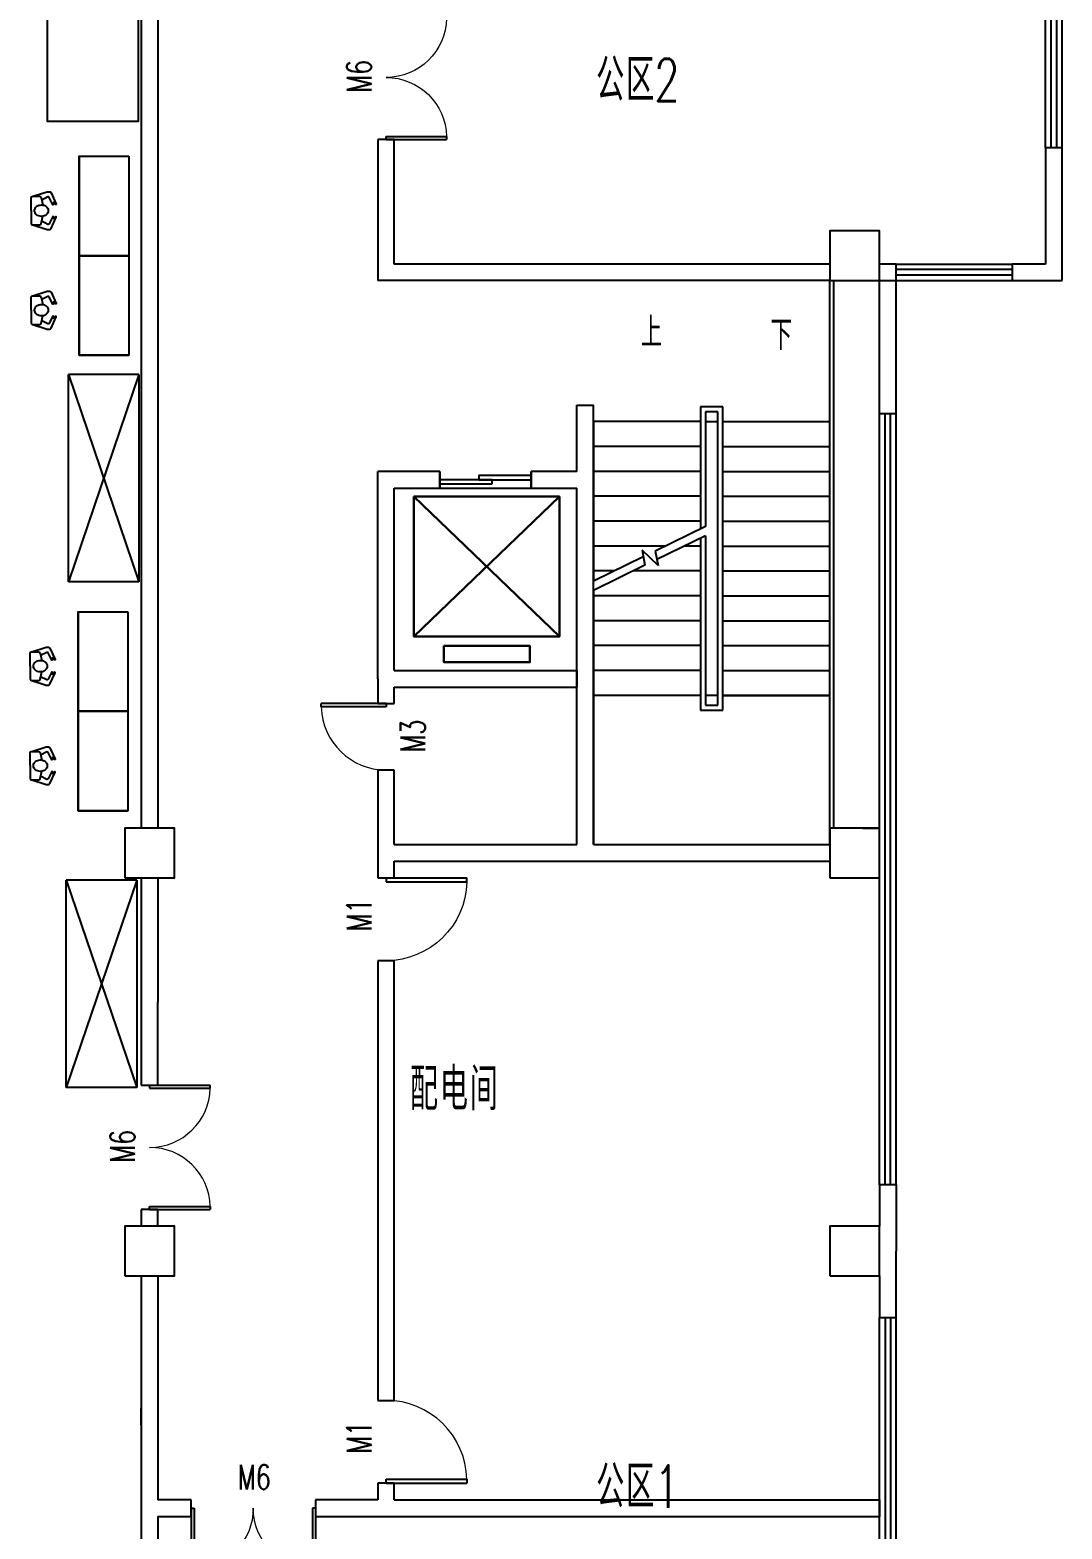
# Model space of a CAD drawing. Extents: x 539033 to 804858, y 468425 to 1263560.
# Drawn here: x 769162 to 781604, y 488088 to 506162 of the extents above; entities that cross this region are included whole.
import ezdxf

# ---------------------------------------------------------------- set-up
doc = ezdxf.new("R2010")
doc.units = 0
doc.header["$LTSCALE"] = 1000
doc.header["$MEASUREMENT"] = 0
for name, pattern in [('3', [5, 2.5, -1.25, 0, -1.25]), ('DASH', [0.35, 0.25, -0.1]), ('DASHED', [0.75, 0.5, -0.25])]:
    doc.linetypes.add(name, pattern=pattern)
doc.layers.get('0').update_dxf_attribs({"linetype": 'CONTINUOUS'})
for name, color, linetype in [('11', 230, 'CONTINUOUS'), ('5剖面线层', 2, 'CONTINUOUS'), ('C', 1, 'CONTINUOUS'), ('COLUMN', 9, 'CONTINUOUS'), ('DIM', 6, 'CONTINUOUS'), ('L2', 7, 'CONTINUOUS'), ('LVTRY', 6, 'CONTINUOUS'), ('PUB_DIM', 3, 'CONTINUOUS'), ('PUB_TEXT', 7, 'CONTINUOUS'), ('STAIR', 2, 'CONTINUOUS'), ('WALL', 9, 'CONTINUOUS'), ('WALL-MOVE', 6, 'CONTINUOUS'), ('WINDOW', 4, 'CONTINUOUS'), ('WINDOW_TEXT', 7, 'CONTINUOUS'), ('流水线', 4, 'CONTINUOUS')]:
    doc.layers.add(name, color=color, linetype=linetype)
doc.layers.add('7', color=7, linetype='3', lineweight=9)
doc.styles.add('_TCH_DIM', font='SIMPLEX', dxfattribs={"bigfont": 'GBCBIG'})
doc.styles.add('_TCH_WINDOW', font='SIMPLEX', dxfattribs={"bigfont": 'GBCBIG'})
doc.styles.get("Standard").update_dxf_attribs({"font": 'txt.shx', "width": 0.7, "height": 500, "bigfont": 'hzdx.shx'})

# ---------------------------------------------------------------- blocks, each defined once
blk = doc.blocks.new('$DorLib2D$00000002')
for p, q in [((-0.5, 0), (-0.5, 0.4875)), ((-0.475, 0.4875), (-0.5, 0.4875)), ((-0.475, 0), (-0.475, 0.4875)), ((0.475, 0), (0.475, 0.4875)), ((0.475, 0.4875), (0.5, 0.4875)), ((0.5, 0), (0.5, 0.4875)), ((-0.5, 0), (-0.475, 0)), ((0.5, 0), (0.475, 0))]:
    blk.add_line(p, q)
at = {"lineweight": 13}
for centre, start, end in [((-0.4875, 0), 0, 88.53072), ((0.4875, 0), 91.46928, 180)]:
    blk.add_arc(centre, 0.4875, start, end, dxfattribs=at)
blk = doc.blocks.new('$TCHSYS$DOOR2D')
for p, q in [((0.45, 0.975), (0.5, 0.975)), ((0.45, 0), (0.45, 0.975)), ((0.5, 0), (0.5, 0.975)), ((0.5, 0), (0.45, 0))]:
    blk.add_line(p, q)
at = {"lineweight": 13}
blk.add_arc((0.475, 0), 0.975, 91.4693, 180, dxfattribs=at)
blk = doc.blocks.new('$DorLib2D$00000001')
for p, q in [((0.45, 0.975), (0.5, 0.975)), ((0.45, 0), (0.45, 0.975)), ((0.5, 0), (0.5, 0.975)), ((0.5, 0), (0.45, 0))]:
    blk.add_line(p, q)
at = {"lineweight": 13}
blk.add_arc((0.475, 0), 0.975, 91.4693, 180, dxfattribs=at)
blk = doc.blocks.new('_FZHK')
blk.add_lwpolyline([(-0.5, -0.5), (0.5, -0.5), (0.5, 0.5), (-0.5, 0.5)], close=True)
blk = doc.blocks.new('$TCHSYS$WIN2D')
for p, q in [((-0.5, 0.5), (0.5, 0.5)), ((0.5, 0.1667), (-0.5, 0.1667)), ((0.5, -0.1667), (-0.5, -0.1667)), ((-0.5, -0.5), (0.5, -0.5))]:
    blk.add_line(p, q)
blk = doc.blocks.new('工位')
at = {"layer": '11', "color": 230}
for points in [[(-208, -155), (-275, 53), (-275, 87, -0.294108), (-260, 110), (-96, 185, -0.446254), (-90, 182), (-90, 180, -0.364113), (-93, 170), (-119, 156), (-116, 144), (-95, 147, -0.368169), (-86, 141), (-85, 137), (-191, 82, 0.280456), (-200, 67), (-200, 63), (-154, -26)], [(208, -155), (275, 53), (275, 87, 0.294108), (260, 110), (96, 185, 0.446254), (90, 182), (90, 180, 0.364113), (93, 170), (119, 156), (116, 144), (95, 147, 0.368169), (86, 141), (85, 137), (191, 82, -0.280456), (200, 67), (200, 63), (154, -26)], [(0, -180), (-183, -180, -0.414214), (-208, -155), (-208, -58, -0.350404), (-189, -34), (-82, -10)], [(0, -180), (183, -180, 0.414214), (208, -155), (208, -58, 0.350404), (189, -34), (82, -10)]]:
    blk.add_lwpolyline(points, format="xyb", dxfattribs=at)
blk.add_lwpolyline([(0, 70, 0.115836), (-31, 63, 0.104065), (-59, 41, 0.09084), (-77, 9, 0.083285), (-83, -30, 0.083285), (-77, -69, 0.09084), (-59, -101, 0.104065), (-31, -123, 0.115836), (0, -130, 0.115836), (31, -123, 0.104065), (59, -101, 0.09084), (77, -69, 0.083285), (83, -30, 0.083285), (77, 9, 0.09084), (59, 41, 0.104065), (31, 63, 0.115836)], format="xyb", close=True, dxfattribs=at)
blk = doc.blocks.new('A$C048B24C4')
blk.add_blockref('工位', (275, 180))
blk = doc.blocks.new('555')
at = {"xscale": -1, "rotation": 180}
blk.add_blockref('A$C048B24C4', (-275, 250), dxfattribs=at)
blk = doc.blocks.new('A$C2E7C497D')
at = {"xscale": -1}
blk.add_blockref('555', (275, 115), dxfattribs=at)
blk = doc.blocks.new('A$C64297987')
at = {"layer": '流水线', "linetype": 'DASHED', "rotation": 180}
blk.add_blockref('A$C2E7C497D', (550, 365), dxfattribs=at)
blk = doc.blocks.new('A$C1BEA0190')
at = {"layer": '流水线', "linetype": 'DASHED'}
blk.add_blockref('A$C64297987', (0, 0), dxfattribs=at)
blk = doc.blocks.new('A$C31781135')
at = {"layer": 'C', "color": 7, "linetype": 'Continuous', "xscale": -0.6, "yscale": 0.6, "zscale": 0.6, "rotation": 180}
blk.add_blockref('A$C1BEA0190', (0, 219), dxfattribs=at)
blk = doc.blocks.new('A$C5F623BC8')
at = {"layer": 'DIM', "linetype": 'Continuous', "xscale": 3.6, "yscale": 3.6, "zscale": 3.6}
blk.add_blockref('A$C31781135', (0, 0), dxfattribs=at)
blk = doc.blocks.new('A$C3CBE0720')
at = {"layer": '7', "linetype": 'Continuous', "xscale": -0.384, "yscale": 0.384, "zscale": 0.384, "rotation": 180}
blk.add_blockref('A$C5F623BC8', (0, 303), dxfattribs=at)
blk = doc.blocks.new('A$C55651892')
at = {"linetype": 'ByBlock'}
blk.add_blockref('A$C3CBE0720', (0, 0), dxfattribs=at)
blk = doc.blocks.new('A$C458E0670')
at = {"linetype": 'ByBlock', "xscale": -1}
blk.add_blockref('A$C55651892', (456, 0), dxfattribs=at)
blk = doc.blocks.new('0')
at = {"layer": 'L2', "rotation": 90}
blk.add_blockref('A$C458E0670', (-163, -202), dxfattribs=at)
blk = doc.blocks.new('A$C0F10309A')
at = {"color": 5, "linetype": 'DASHED', "xscale": -1, "rotation": 270}
blk.add_blockref('0', (202, 466), dxfattribs=at)
blk = doc.blocks.new('A$C226D065B')
at = {"xscale": -1, "rotation": 180}
blk.add_blockref('A$C0F10309A', (0, 303), dxfattribs=at)
blk = doc.blocks.new('zw$747')
at = {"color": 0, "linetype": 'Continuous', "lineweight": 25, "ltscale": 100}
for p, q in [((0, 0), (0, 2500)), ((850, 2500), (0, 0)), ((0, 0), (0, 2500)), ((0, 2500), (850, 0)), ((850, 2500), (0, 2500)), ((850, 2500), (850, 0)), ((850, 0), (0, 0))]:
    blk.add_line(p, q, dxfattribs=at)

msp = doc.modelspace()

# ---------------------------------------------------------------- linework, layer by layer
at = {"ltscale": 100}
for p, q in [((778803.9, 496539.3), (778803.9, 503139.3)), ((778853.9, 496539.3), (778853.9, 503139.3))]:
    msp.add_line(p, q, dxfattribs=at)
at = {"color": 3, "linetype": 'Continuous', "ltscale": 100}
msp.add_line((776303.9, 488439.3), (777903.9, 488439.3), dxfattribs=at)
at = {"layer": '5剖面线层', "color": 1, "lineweight": 25, "ltscale": 100}
for p, q in [((769755, 504639), (769755, 503439)), ((769755, 503439), (770355, 503439)), ((769755, 503439), (769755, 502239)), ((769755, 502239), (770355, 502239)), ((769742, 499147), (769742, 497947)), ((769742, 497947), (770342, 497947)), ((769742, 497947), (769742, 496747)), ((769742, 496747), (770342, 496747))]:
    msp.add_line(p, q, dxfattribs=at)
at = {"layer": '5剖面线层', "color": 6, "lineweight": 25, "ltscale": 100}
msp.add_lwpolyline([(769374.7, 508771.6), (770464.4, 508771.6), (770464.4, 505056.5), (769374.7, 505056.5)], close=True, dxfattribs=at)
at = {"layer": '5剖面线层', "color": 1, "lineweight": 25, "ltscale": 100}
for points in [[(770355, 504639), (770355, 503439), (769755, 503439), (769755, 504639)], [(770355, 503439), (770355, 502239), (769755, 502239), (769755, 503439)], [(770342, 499147), (770342, 497947), (769742, 497947), (769742, 499147)], [(770342, 497947), (770342, 496747), (769742, 496747), (769742, 497947)]]:
    msp.add_lwpolyline(points, close=True, dxfattribs=at)
at = {"layer": 'LVTRY', "lineweight": 30}
for p, q in [((775544.4, 500536.6), (773791.1, 498847.9)), ((773791.1, 500536.6), (775544.4, 498847.9))]:
    msp.add_line(p, q, dxfattribs=at)
for points in [[(773791.1, 500536.6), (773791.1, 498847.9), (775544.4, 498847.9), (775544.4, 500536.6)], [(774153.1, 498736.4), (774153.1, 498538.3), (775188.1, 498538.3), (775188.1, 498736.4)]]:
    msp.add_lwpolyline(points, close=True, dxfattribs=at)
at = {"layer": 'PUB_DIM'}
for points in [[(776630.9, 502239.1, 0, 0, 0), (776630.9, 500412, 80, 0, 0), (776630.9, 500112, 0, 0, 0)], [(778186.2, 502204.1, 0, 0, 0), (778186.2, 497216.4, 0, 0, 0), (776630.9, 497216.4, 0, 0, 0), (776630.9, 498873.8, 80, 0, 0), (776630.9, 499173.8, 0, 0, 0)]]:
    msp.add_lwpolyline(points, format="xyseb", dxfattribs=at)
at = {"layer": 'STAIR'}
for p, q in [((777513.9, 501619.3), (777243.9, 501619.3)), ((777243.9, 501619.3), (777243.9, 500145.6)), ((777453.9, 501559.3), (777303.9, 501559.3)), ((777303.9, 501559.3), (777303.9, 500175)), ((777453.9, 498019.3), (777453.9, 501559.3)), ((777513.9, 497959.3), (777513.9, 501619.3)), ((775953.9, 501439.3), (775953.9, 499515)), ((777243.9, 501439.3), (775953.9, 501439.3)), ((777303.9, 501439.3), (777303.9, 500175)), ((777303.9, 501439.3), (777453.9, 501439.3)), ((777453.9, 498139.3), (777453.9, 501439.3)), ((777513.9, 501439.3), (778803.9, 501439.3)), ((778803.9, 498139.3), (778803.9, 501439.3)), ((777243.9, 501139.3), (775953.9, 501139.3)), ((777513.9, 501139.3), (778803.9, 501139.3)), ((777243.9, 500839.3), (775953.9, 500839.3)), ((777513.9, 500839.3), (778803.9, 500839.3)), ((777243.9, 500539.3), (775953.9, 500539.3)), ((777513.9, 500539.3), (778803.9, 500539.3)), ((777243.9, 500239.3), (775953.9, 500239.3)), ((777303.9, 500175), (776699.7, 499879.6)), ((777513.9, 500239.3), (778803.9, 500239.3)), ((776821.9, 499939.3), (775953.9, 499939.3)), ((777303.9, 500063.7), (776719.5, 499778)), ((777243.9, 499939.3), (777049.5, 499939.3)), ((777243.9, 500034.3), (777243.9, 497959.3)), ((777303.9, 500063.7), (777303.9, 498139.3)), ((777303.9, 500063.7), (777303.9, 498019.3)), ((777513.9, 499939.3), (778803.9, 499939.3)), ((776556.2, 499809.4), (775953.9, 499515)), ((776733.9, 499704.5), (776540.2, 499891.1)), ((776540.2, 499891.1), (776576, 499707.8)), ((776699.7, 499879.6), (776733.9, 499704.5)), ((776576, 499707.8), (775953.9, 499403.7)), ((776208.2, 499639.3), (775953.9, 499639.3)), ((777243.9, 499639.3), (776435.9, 499639.3)), ((777513.9, 499639.3), (778803.9, 499639.3)), ((775953.9, 499403.7), (775953.9, 498139.3)), ((777243.9, 499339.3), (775953.9, 499339.3)), ((777513.9, 499339.3), (778803.9, 499339.3)), ((777243.9, 499039.3), (775953.9, 499039.3)), ((777513.9, 499039.3), (778803.9, 499039.3)), ((777243.9, 498739.3), (775953.9, 498739.3)), ((777513.9, 498739.3), (778803.9, 498739.3)), ((777243.9, 498439.3), (775953.9, 498439.3)), ((777513.9, 498439.3), (778803.9, 498439.3)), ((777243.9, 498139.3), (775953.9, 498139.3)), ((775953.9, 498139.3), (775953.9, 496339.3)), ((777243.9, 498139.3), (775953.9, 498139.3)), ((777453.9, 498139.3), (777303.9, 498139.3)), ((777513.9, 498139.3), (778803.9, 498139.3)), ((778803.9, 498139.3), (777513.9, 498139.3)), ((778803.9, 496339.3), (778803.9, 498139.3)), ((777243.9, 497959.3), (777513.9, 497959.3)), ((777303.9, 498019.3), (777453.9, 498019.3)), ((775953.9, 496339.3), (778803.9, 496339.3))]:
    msp.add_line(p, q, dxfattribs=at)
at = {"layer": 'WALL'}
for p, q in [((770503.9, 509344.3), (770503.9, 503739.3)), ((770703.9, 509344.3), (770703.9, 496539.3)), ((773553.9, 504839.3), (773353.9, 504839.3)), ((773353.9, 504839.3), (773353.9, 503139.3)), ((773553.9, 503339.3), (773553.9, 504839.3)), ((781603.9, 504739.3), (781403.9, 504739.3)), ((781403.9, 504739.3), (781403.9, 503339.3)), ((781603.9, 503139.3), (781603.9, 504739.3)), ((770503.9, 503739.3), (770503.9, 496539.3)), ((778803.9, 503339.3), (773553.9, 503339.3)), ((779604, 503339.3), (779403.9, 503339.3)), ((779604, 503139.3), (779604, 503339.3)), ((781403.9, 503339.3), (781004, 503339.3)), ((781004, 503339.3), (781004, 503139.3)), ((778803.9, 503139.3), (773353.9, 503139.3)), ((779403.9, 503139.3), (779604, 503139.3)), ((779403.9, 501539.3), (779403.9, 503139.3)), ((779603.9, 501539.3), (779603.9, 503139.3)), ((781004, 503139.3), (781603.9, 503139.3)), ((775753.9, 500839.3), (775753.9, 501639.3)), ((775753.9, 501639.3), (775953.9, 501639.3)), ((775953.9, 500739.3), (775953.9, 501639.3)), ((779403.9, 501539.3), (779603.9, 501539.3)), ((773353.9, 498339.3), (773353.9, 500839.3)), ((774103.9, 500839.3), (773353.9, 500839.3)), ((774103.9, 500639.3), (774103.9, 500839.3)), ((775753.9, 500839.3), (775203.9, 500839.3)), ((775203.9, 500839.3), (775203.9, 500639.3)), ((773553.9, 498439.3), (773553.9, 500639.3)), ((773553.9, 500639.3), (774103.9, 500639.3)), ((775203.9, 500639.3), (775753.9, 500639.3)), ((775753.9, 496339.3), (775753.9, 500639.3)), ((775953.9, 496339.3), (775953.9, 500739.3)), ((773353.9, 498339.3), (773353.9, 498039.3)), ((773553.9, 498439.3), (775753.9, 498439.3)), ((775753.9, 498439.3), (775753.9, 498239.3)), ((773553.9, 498239.3), (775753.9, 498239.3)), ((773553.9, 498039.3), (773553.9, 498239.3)), ((773353.9, 498039.3), (773553.9, 498039.3)), ((773553.9, 497239.3), (773353.9, 497239.3)), ((773353.9, 497239.3), (773353.9, 496239.3)), ((773553.9, 496339.3), (773553.9, 497239.3)), ((779203.9, 496539.3), (779203.9, 496539.3)), ((779203.9, 496539.3), (779403.9, 496539.3)), ((779403.9, 495939.3), (779403.9, 496539.3)), ((773553.9, 496339.3), (775753.9, 496339.3)), ((775953.9, 496339.3), (778803.9, 496339.3)), ((773353.9, 496239.3), (773353.9, 495939.3)), ((773553.9, 495939.3), (773553.9, 496139.3)), ((773553.9, 496139.3), (775853.9, 496139.3)), ((775853.9, 496139.3), (778803.9, 496139.3)), ((770503.9, 495939.3), (770503.9, 494439.3)), ((770703.9, 495939.3), (770703.9, 494439.3)), ((773353.9, 495939.3), (773553.9, 495939.3)), ((779203.9, 495939.3), (779403.9, 495939.3)), ((773553.9, 494939.3), (773353.9, 494939.3)), ((773353.9, 494939.3), (773353.9, 489639.3)), ((773553.9, 489639.3), (773553.9, 494939.3)), ((770503.9, 494439.3), (770503.9, 493439.3)), ((770703.9, 493439.3), (770703.9, 494439.3)), ((770503.9, 493439.3), (770703.9, 493439.3)), ((779403.9, 492239.3), (779403.9, 491739.3)), ((779603.9, 492239.3), (779403.9, 492239.3)), ((779603.9, 492239.3), (779603.9, 491439.3)), ((770703.9, 491939.3), (770503.9, 491939.3)), ((770503.9, 491939.3), (770503.9, 491739.3)), ((770703.9, 491739.3), (770703.9, 491939.3)), ((779603.9, 490639.3), (779603.9, 491439.3)), ((770503.9, 491139.3), (770503.9, 488339.3)), ((770703.9, 491139.3), (770703.9, 488439.3)), ((779403.9, 491139.3), (779403.9, 490639.3)), ((779403.9, 490639.3), (779603.9, 490639.3)), ((773353.9, 489639.3), (773553.9, 489639.3)), ((773553.9, 488639.3), (773353.9, 488639.3)), ((773353.9, 488639.3), (773353.9, 488439.3)), ((773553.9, 488439.3), (773553.9, 488639.3)), ((771103.9, 488439.3), (770703.9, 488439.3)), ((771103.9, 488239.3), (771103.9, 488439.3)), ((773353.9, 488439.3), (772603.9, 488439.3)), ((772603.9, 488439.3), (772603.9, 488239.3)), ((773553.9, 488439.3), (779403.9, 488439.3)), ((779403.9, 488439.3), (779403.9, 488239.3)), ((770503.9, 488339.3), (770503.9, 484739.3)), ((770703.9, 488239.3), (770703.9, 484739.3)), ((770703.9, 488239.3), (771103.9, 488239.3)), ((772603.9, 488239.3), (773433.9, 488239.3)), ((773433.9, 488239.3), (779403.9, 488239.3))]:
    msp.add_line(p, q, dxfattribs=at)
at = {"layer": 'WALL-MOVE'}
msp.add_line((770503.9, 489339.3), (770503.9, 489539.3), dxfattribs=at)
msp.add_line((770503.9, 489339.3), (770503.9, 489539.3), dxfattribs=at)
at = {"layer": 'WINDOW'}
for p, q in [((779403.9, 492239.3), (779403.9, 501539.3)), ((779470.5, 492239.3), (779470.5, 501539.3)), ((779537.2, 492239.3), (779537.2, 501539.3)), ((779603.9, 492239.3), (779603.9, 501539.3)), ((774103.9, 500639.3), (775203.9, 500639.3))]:
    msp.add_line(p, q, dxfattribs=at)
at = {"layer": 'WINDOW', "linetype": 'DASH'}
for p, q in [((774103.9, 500839.3), (774103.9, 500639.3)), ((775203.9, 500639.3), (775203.9, 500839.3))]:
    msp.add_line(p, q, dxfattribs=at)
at = {"layer": 'WINDOW'}
for points in [[(774734.7, 500687.8), (774734.7, 500739.3), (774103.9, 500739.3), (774103.9, 500687.8)], [(775203.9, 500739.3), (775203.9, 500790.8), (774573.1, 500790.8), (774573.1, 500739.3)]]:
    msp.add_lwpolyline(points, close=True, dxfattribs=at)

# ---------------------------------------------------------------- block references
at = {"rotation": 270}
for p in [(769174.8, 504211.5), (769174.8, 503011.5), (769161.8, 498719.6), (769161.8, 497519.6)]:
    msp.add_blockref('A$C226D065B', p, dxfattribs=at)
at = {"layer": '5剖面线层', "color": 6, "lineweight": 25, "ltscale": 100}
for p in [(769625.8, 499506.8), (769599, 493412.4)]:
    msp.add_blockref('zw$747', p, dxfattribs=at)
at = {"layer": 'COLUMN', "xscale": 600, "yscale": 600, "zscale": 600}
for p in [(779103.9, 503439.3), (770603.9, 496239.3), (779103.9, 496239.3), (770603.9, 491439.3), (779103.9, 491439.3)]:
    msp.add_blockref('_FZHK', p, dxfattribs=at)
at = {"layer": 'WINDOW'}
for p, xscale, yscale, zscale, rotation in [((781503.9, 509439.3), -9400, 200, -9400, 270), ((780304, 503239.3), -1400, -200, -1400, 180), ((779503.9, 488089.3), -5100, -200, -5100, 270)]:
    msp.add_blockref('$TCHSYS$WIN2D', p, dxfattribs=dict(at, xscale=xscale, yscale=yscale, zscale=zscale, rotation=rotation))
ref = msp.add_blockref('$DorLib2D$00000002', (773453.9, 505589.3), dxfattribs=dict(at, xscale=1500, yscale=-1500, zscale=1500, rotation=90))
ref.add_attrib('A', 'M6', (773277.6, 505404.3), dxfattribs={"layer": 'WINDOW_TEXT', "ltscale": 100, "height": 297.5, "rotation": 90, "style": '_TCH_WINDOW', "width": 0.705882})
ref = msp.add_blockref('$DorLib2D$00000001', (773453.9, 497639.3), dxfattribs=dict(at, xscale=800, yscale=800, zscale=800, rotation=90))
ref.add_attrib('A', 'M3', (773927.6, 497449.3), dxfattribs={"layer": 'WINDOW_TEXT', "ltscale": 100, "height": 297.5, "rotation": 90, "style": '_TCH_WINDOW', "width": 0.705882})
ref = msp.add_blockref('$TCHSYS$DOOR2D', (773453.9, 495439.3), dxfattribs=dict(at, xscale=1000, yscale=-1000, zscale=1000, rotation=90))
ref.add_attrib('A', 'M1', (773277.6, 495294.3), dxfattribs={"layer": 'WINDOW_TEXT', "ltscale": 100, "height": 297.5, "rotation": 90, "style": '_TCH_WINDOW', "width": 0.705882})
ref = msp.add_blockref('$DorLib2D$00000002', (770603.9, 492689.3), dxfattribs=dict(at, xscale=1500, yscale=1500, zscale=1500, rotation=270))
ref.add_attrib('A', 'M6', (770427.6, 492504.3), dxfattribs={"layer": 'WINDOW_TEXT', "ltscale": 100, "height": 297.5, "rotation": 90, "style": '_TCH_WINDOW', "width": 0.705882})
ref = msp.add_blockref('$TCHSYS$DOOR2D', (773453.9, 489139.3), dxfattribs=dict(at, xscale=-1000, yscale=-1000, zscale=-1000, rotation=90))
ref.add_attrib('A', 'M1', (773277.6, 488994.3), dxfattribs={"layer": 'WINDOW_TEXT', "ltscale": 100, "height": 297.5, "rotation": 90, "style": '_TCH_WINDOW', "width": 0.705882})
ref = msp.add_blockref('$DorLib2D$00000002', (771853.9, 488339.3), dxfattribs=dict(at, xscale=1500, yscale=-1500, zscale=1500))
ref.add_attrib('A', 'M6', (771668.9, 488565.6), dxfattribs={"layer": 'WINDOW_TEXT', "ltscale": 100, "height": 297.5, "style": '_TCH_WINDOW', "width": 0.705882})

# ---------------------------------------------------------------- texts
at = {"layer": 'PUB_TEXT', "width": 0.7}
for s, height, p in [('公', 510.6, (775987.4, 505304.8)), ('区2', 510.64, (776348.2, 505304.8)), ('配', 510.6, (773742.1, 493136)), ('电', 510.6, (774102.9, 493136)), ('间', 510.6, (774463.7, 493136)), ('公', 510.6, (775987.4, 488343.9)), ('区1', 510.64, (776348.2, 488343.9))]:
    msp.add_text(s, height=height, dxfattribs=at).set_placement(p)
at = {"layer": 'PUB_TEXT', "style": '_TCH_DIM'}
for s, p in [('上', (776526.6, 502339.1)), ('下', (778091.3, 502304.1))]:
    msp.add_text(s, height=357.4, dxfattribs=at).set_placement(p)

doc.saveas('drawing.dxf')
